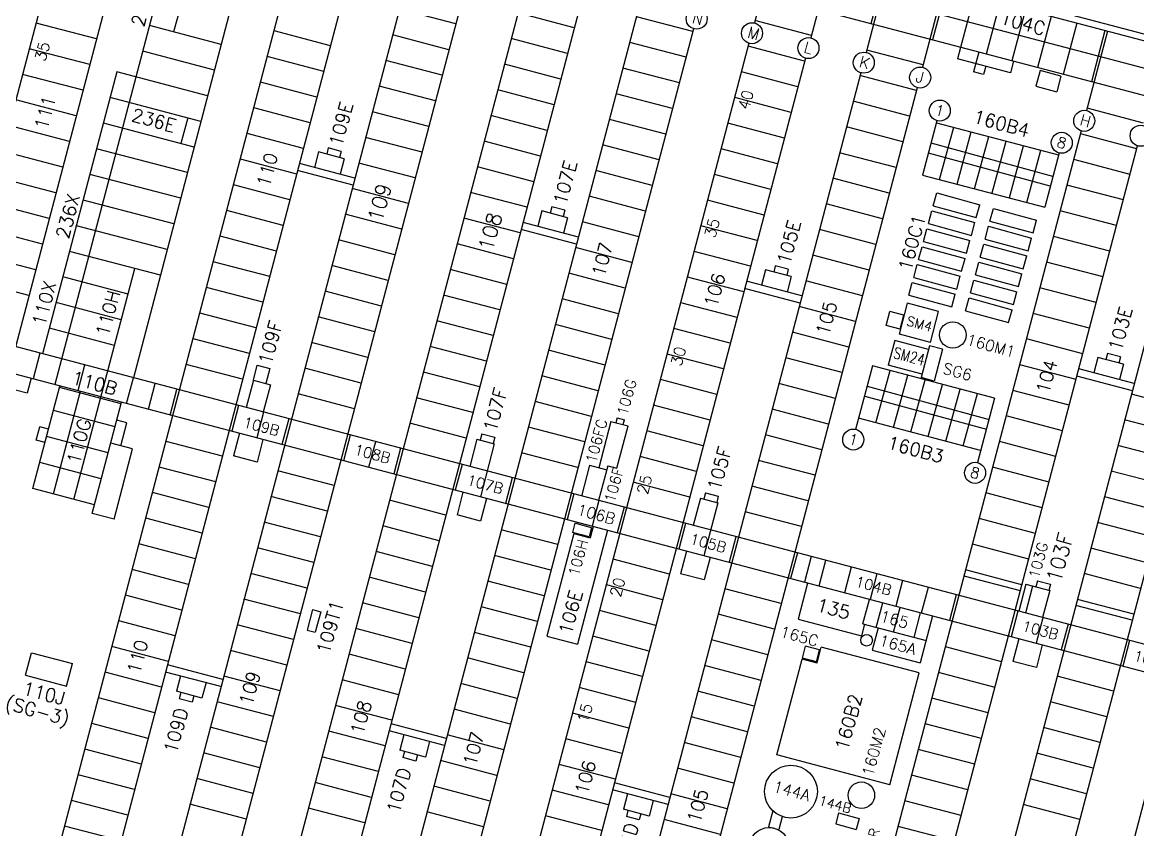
# Model space of a CAD drawing. Extents: x -16413 to 78405, y -232 to 83089.
# Drawn here: x 20816 to 33437, y 27787 to 36918 of the extents above; entities that cross this region are included whole.
import ezdxf
from ezdxf.enums import TextEntityAlignment as Align

# ---------------------------------------------------------------- set-up
doc = ezdxf.new("R2010")
doc.units = 0
doc.header["$LTSCALE"] = 350
doc.header["$MEASUREMENT"] = 0
doc.linetypes.add('CV45', pattern=[1, 1])
doc.layers.add('BACKGROUND', color=7, linetype='CONTINUOUS')
doc.layers.add('FENCE', color=7, linetype='CONTINUOUS')
doc.styles.add('SIMPLEX', font='SIMPLEX')

msp = doc.modelspace()

# ---------------------------------------------------------------- linework, layer by layer
at = {"layer": 'BACKGROUND'}
for p, q in [((38851, 35301), (15661, 41412)), ((38775, 35011), (15585, 41122)), ((38698, 34721), (15851, 40741)), ((22789, 38913), (21184, 32821)), ((21438, 38684), (18372, 27047)), ((23601, 38699), (22073, 32897)), ((22123, 38503), (19056, 26867)), ((24618, 37846), (21551, 26209)), ((29336, 37808), (29100, 36912)), ((25244, 37681), (22178, 26044)), ((29974, 37640), (29738, 36744)), ((25882, 37513), (22816, 25876)), ((22686, 37387), (22528, 36810)), ((30601, 37475), (30364, 36578)), ((30572, 37483), (30419, 36903)), ((26509, 37347), (23443, 25711)), ((31239, 37307), (31003, 36410)), ((31268, 37299), (31115, 36719)), ((27147, 37179), (24081, 25543)), ((31587, 37215), (31434, 36635)), ((31877, 37139), (31724, 36559)), ((27774, 37014), (24707, 25377)), ((25721, 36900), (25083, 37068)), ((27062, 36856), (26424, 37025)), ((32167, 37062), (32014, 36482)), ((32457, 36986), (32304, 36406)), ((21655, 36730), (20971, 36910)), ((23066, 36668), (22254, 36882)), ((28403, 36813), (27765, 36981)), ((29745, 36770), (29106, 36938)), ((32747, 36909), (32594, 36329)), ((24303, 36653), (23665, 36821)), ((25644, 36609), (25006, 36778)), ((28412, 36846), (25346, 25209)), ((26986, 36566), (26347, 36734)), ((33095, 36818), (32859, 35921)), ((33066, 36825), (32914, 36245)), ((21579, 36440), (20894, 36620)), ((29039, 36681), (25972, 25044)), ((28327, 36523), (27689, 36691)), ((29668, 36480), (29030, 36648)), ((31009, 36437), (30371, 36605)), ((31434, 36635), (31400, 36505)), ((22990, 36378), (22178, 36592)), ((24227, 36363), (23588, 36531)), ((25568, 36319), (24930, 36488)), ((29677, 36513), (26610, 24876)), ((31997, 36348), (31400, 36505)), ((31638, 36581), (31579, 36359)), ((32031, 36478), (31997, 36348)), ((21886, 36359), (21046, 33168)), ((22913, 36088), (21886, 36359)), ((26909, 36276), (26271, 36444)), ((28251, 36233), (27612, 36401)), ((29592, 36190), (28954, 36358)), ((31694, 36329), (31579, 36359)), ((31718, 36422), (31694, 36329)), ((32333, 36373), (32286, 36196)), ((32568, 36311), (32333, 36373)), ((21503, 36150), (20818, 36330)), ((24150, 36072), (23512, 36241)), ((30303, 36348), (27237, 24711)), ((30933, 36147), (30295, 36315)), ((32568, 36311), (32521, 36134)), ((25492, 36029), (24853, 36197)), ((26833, 35986), (26195, 36154)), ((28174, 35943), (27536, 36111)), ((30942, 36179), (27875, 24543)), ((32286, 36196), (32521, 36134)), ((21426, 35860), (20741, 36040)), ((22837, 35798), (21810, 36069)), ((29515, 35900), (28877, 36068)), ((30857, 35856), (30218, 36025)), ((24074, 35782), (23436, 35951)), ((25415, 35739), (24777, 35907)), ((26756, 35696), (26118, 35864)), ((33504, 35779), (32866, 35947)), ((21350, 35570), (20665, 35750)), ((22761, 35508), (21734, 35779)), ((22689, 35838), (22610, 35548)), ((28098, 35653), (27459, 35821)), ((29439, 35610), (28801, 35778)), ((30780, 35566), (30142, 35735)), ((31166, 35805), (31004, 35191)), ((31160, 35783), (32541, 35419)), ((31196, 35140), (31357, 35731)), ((23997, 35492), (23359, 35660)), ((25339, 35449), (24700, 35617)), ((32798, 35690), (29732, 24053)), ((31393, 35088), (31554, 35679)), ((31591, 35036), (31752, 35627)), ((33428, 35489), (32790, 35657)), ((22684, 35218), (21657, 35488)), ((24278, 35497), (24260, 35427)), ((24425, 35458), (24278, 35497)), ((26680, 35406), (26042, 35574)), ((28021, 35363), (27383, 35531)), ((29362, 35319), (28724, 35488)), ((31098, 35555), (32475, 35180)), ((31789, 34989), (31949, 35575)), ((31986, 34936), (32146, 35523)), ((32182, 34880), (32343, 35471)), ((21273, 35279), (20589, 35460)), ((23921, 35202), (23283, 35370)), ((24167, 35452), (24121, 35278)), ((24457, 35375), (24167, 35452)), ((24425, 35458), (24406, 35389)), ((24457, 35375), (24411, 35201)), ((30704, 35276), (30065, 35444)), ((34063, 35357), (30997, 23720)), ((31067, 35443), (32445, 35068)), ((32547, 35441), (32385, 34827)), ((33351, 35199), (32713, 35367)), ((24558, 35076), (23931, 35241)), ((24579, 35157), (23953, 35322)), ((25262, 35159), (24624, 35327)), ((26603, 35116), (25965, 35284)), ((27945, 35073), (27307, 35241)), ((21197, 34989), (20512, 35170)), ((22608, 34928), (21581, 35198)), ((29286, 35029), (28648, 35198)), ((30627, 34986), (29989, 35154)), ((31004, 35191), (32385, 34827)), ((34701, 35189), (31635, 23552)), ((23844, 34912), (23206, 35080)), ((25186, 34869), (24548, 35037)), ((26527, 34826), (25889, 34994)), ((31124, 34844), (31163, 34989)), ((31163, 34989), (31650, 34856)), ((35328, 35023), (32262, 23387)), ((33275, 34909), (32637, 35077)), ((21120, 34699), (20436, 34880)), ((22531, 34638), (21504, 34908)), ((27868, 34782), (27230, 34951)), ((29210, 34739), (28571, 34907)), ((30551, 34696), (29913, 34864)), ((31124, 34844), (31610, 34712)), ((31610, 34712), (31650, 34856)), ((23768, 34622), (23130, 34790)), ((25109, 34579), (24471, 34747)), ((26696, 34785), (26650, 34611)), ((26986, 34709), (26696, 34785)), ((26807, 34830), (26789, 34761)), ((26954, 34792), (26807, 34830)), ((26954, 34792), (26936, 34722)), ((31069, 34642), (31108, 34786)), ((31108, 34786), (31594, 34654)), ((31766, 34669), (31806, 34814)), ((31806, 34814), (32292, 34681)), ((33199, 34619), (32560, 34787)), ((21044, 34409), (20359, 34590)), ((22455, 34348), (21428, 34618)), ((26451, 34536), (25812, 34704)), ((27109, 34490), (26482, 34655)), ((26986, 34709), (26941, 34535)), ((27792, 34492), (27154, 34661)), ((29133, 34449), (28495, 34617)), ((31013, 34439), (31053, 34584)), ((31053, 34584), (31539, 34451)), ((31069, 34642), (31555, 34509)), ((31555, 34509), (31594, 34654)), ((31711, 34467), (31751, 34611)), ((31751, 34611), (32237, 34479)), ((31766, 34669), (32253, 34537)), ((32253, 34537), (32292, 34681)), ((23692, 34332), (23053, 34500)), ((27087, 34409), (26461, 34574)), ((30474, 34406), (29836, 34574)), ((31711, 34467), (32197, 34334)), ((32197, 34334), (32237, 34479)), ((33122, 34329), (32484, 34497)), ((25033, 34289), (24395, 34457)), ((26374, 34245), (25736, 34414)), ((27715, 34202), (27077, 34370)), ((30958, 34236), (30998, 34381)), ((30998, 34381), (31484, 34249)), ((31013, 34439), (31500, 34307)), ((31500, 34307), (31539, 34451)), ((31656, 34264), (31695, 34409)), ((31695, 34409), (32182, 34276)), ((20967, 34119), (20283, 34299)), ((22378, 34057), (21351, 34328)), ((23615, 34042), (22977, 34210)), ((29057, 34159), (28418, 34327)), ((30398, 34116), (29760, 34284)), ((30958, 34236), (31444, 34104)), ((31444, 34104), (31484, 34249)), ((31601, 34061), (31640, 34206)), ((31640, 34206), (32126, 34073)), ((31656, 34264), (32142, 34131)), ((32142, 34131), (32182, 34276)), ((33046, 34039), (32407, 34207)), ((21400, 31523), (22088, 34134)), ((24956, 33999), (24318, 34167)), ((26298, 33955), (25659, 34124)), ((27639, 33912), (27001, 34080)), ((29226, 34119), (29180, 33945)), ((29516, 34042), (29226, 34119)), ((29337, 34164), (29319, 34094)), ((29484, 34125), (29337, 34164)), ((29484, 34125), (29466, 34055)), ((30903, 34034), (30942, 34179)), ((30942, 34179), (31429, 34046)), ((20891, 33829), (20206, 34009)), ((22012, 33844), (21275, 34038)), ((28980, 33869), (28342, 34037)), ((29638, 33824), (29012, 33989)), ((29516, 34042), (29470, 33868)), ((30322, 33826), (29683, 33994)), ((30848, 33831), (30887, 33976)), ((30887, 33976), (31373, 33843)), ((30903, 34034), (31389, 33901)), ((31389, 33901), (31429, 34046)), ((31545, 33859), (31585, 34003)), ((31585, 34003), (32071, 33871)), ((31601, 34061), (32087, 33929)), ((32087, 33929), (32126, 34073)), ((23539, 33752), (22900, 33920)), ((24880, 33708), (24242, 33877)), ((26221, 33665), (25583, 33833)), ((29617, 33743), (28990, 33908)), ((30848, 33831), (31334, 33699)), ((31334, 33699), (31373, 33843)), ((31545, 33859), (32032, 33726)), ((32032, 33726), (32071, 33871)), ((32969, 33749), (32331, 33917)), ((38098, 28674), (18742, 33775)), ((21935, 33554), (21198, 33748)), ((27563, 33622), (26924, 33790)), ((28904, 33579), (28266, 33747)), ((30245, 33536), (29607, 33704)), ((30742, 33391), (30834, 33741)), ((31184, 33649), (30834, 33741)), ((31490, 33656), (31530, 33801)), ((31530, 33801), (32016, 33668)), ((23462, 33462), (22824, 33630)), ((24804, 33418), (24165, 33587)), ((30590, 33490), (30632, 33649)), ((30791, 33607), (30632, 33649)), ((30749, 33448), (30791, 33607)), ((31092, 33299), (31184, 33649)), ((31490, 33656), (31976, 33524)), ((31976, 33524), (32016, 33668)), ((32893, 33458), (32255, 33627)), ((38021, 28384), (18666, 33484)), ((21859, 33264), (21122, 33458)), ((26145, 33375), (25507, 33543)), ((27486, 33332), (26848, 33500)), ((28827, 33289), (28189, 33457)), ((30749, 33448), (30590, 33490)), ((23386, 33171), (22748, 33340)), ((30169, 33246), (29530, 33414)), ((31092, 33299), (30742, 33391)), ((32816, 33168), (32178, 33337)), ((24727, 33128), (24089, 33296)), ((26068, 33085), (25430, 33253)), ((27410, 33042), (26771, 33210)), ((30688, 33320), (30615, 33041)), ((31071, 33219), (30688, 33320)), ((31082, 33259), (30987, 32900)), ((31229, 33221), (31082, 33259)), ((31229, 33221), (31134, 32861)), ((21014, 33176), (20937, 32886)), ((28751, 32999), (28113, 33167)), ((30092, 32956), (29454, 33124)), ((32986, 33128), (32940, 32954)), ((33276, 33051), (32986, 33128)), ((33097, 33173), (33078, 33103)), ((33244, 33134), (33097, 33173)), ((33244, 33134), (33225, 33065)), ((21521, 33042), (21445, 32752)), ((23309, 32881), (22671, 33050)), ((23431, 32870), (23475, 33040)), ((23475, 33040), (23617, 33003)), ((23617, 33003), (23572, 32833)), ((24651, 32838), (24012, 33006)), ((25992, 32795), (25354, 32963)), ((30435, 33033), (30246, 32315)), ((31816, 32669), (30435, 33033)), ((30476, 32389), (30637, 32979)), ((30998, 32940), (30615, 33041)), ((32740, 32878), (32102, 33046)), ((33398, 32833), (32771, 32998)), ((33276, 33051), (33230, 32877)), ((20915, 32892), (20871, 32724)), ((21996, 32607), (22073, 32897)), ((22243, 32542), (22319, 32832)), ((23431, 32870), (23349, 32561)), ((23431, 32870), (23624, 32819)), ((23624, 32819), (23542, 32510)), ((27333, 32752), (26695, 32920)), ((28674, 32709), (28036, 32877)), ((30016, 32665), (29378, 32834)), ((30674, 32337), (30835, 32927)), ((30871, 32285), (31032, 32875)), ((31134, 32861), (30987, 32900)), ((31068, 32233), (31229, 32823)), ((33377, 32752), (32750, 32917)), ((20871, 32724), (20737, 32759)), ((20936, 31645), (21242, 32805)), ((21168, 31584), (21474, 32745)), ((21933, 32605), (21237, 32788)), ((22489, 32477), (22566, 32767)), ((24574, 32548), (23936, 32716)), ((30348, 32692), (31725, 32316)), ((30378, 32804), (31756, 32428)), ((31266, 32181), (31427, 32771)), ((31463, 32129), (31624, 32719)), ((32663, 32588), (32025, 32756)), ((34005, 32545), (33366, 32713)), ((21606, 31363), (21938, 32622)), ((23262, 32584), (23186, 32294)), ((25915, 32505), (25277, 32673)), ((27257, 32462), (26619, 32630)), ((28598, 32419), (27960, 32587)), ((31816, 32669), (31624, 31939)), ((21865, 32345), (21169, 32528)), ((23546, 32509), (23470, 32219)), ((27546, 32444), (27532, 32390)), ((27546, 32444), (27631, 32423)), ((29939, 32375), (29301, 32544)), ((31660, 32077), (30279, 32441)), ((32587, 32298), (31949, 32466)), ((20972, 32191), (21013, 32345)), ((21113, 32318), (21013, 32345)), ((22000, 32388), (21884, 32419)), ((21932, 32127), (22000, 32388)), ((23831, 32434), (23754, 32144)), ((25839, 32215), (25201, 32383)), ((27180, 32172), (26542, 32340)), ((27477, 32404), (27340, 31881)), ((27477, 32404), (27671, 32356)), ((27545, 31876), (27671, 32356)), ((27617, 32369), (27631, 32423)), ((33928, 32255), (33290, 32423)), ((21073, 32165), (20972, 32191)), ((21787, 32051), (21091, 32234)), ((23273, 32271), (23205, 32015)), ((23539, 32200), (23472, 31945)), ((24527, 32250), (24450, 31960)), ((25960, 32204), (25879, 31894)), ((25960, 32204), (26157, 32152)), ((26015, 32264), (25997, 32194)), ((26015, 32264), (26162, 32225)), ((26162, 32225), (26144, 32155)), ((28522, 32128), (27883, 32297)), ((29863, 32085), (29225, 32253)), ((22063, 32093), (21816, 32158)), ((21854, 31298), (22063, 32093)), ((23080, 32011), (22442, 32179)), ((24811, 32175), (24735, 31885)), ((25095, 32101), (25019, 31810)), ((26157, 32152), (25999, 31552)), ((32511, 32008), (31872, 32176)), ((33852, 31965), (33214, 32133)), ((21710, 31757), (21014, 31940)), ((23472, 31945), (23205, 32015)), ((27104, 31882), (26466, 32050)), ((28445, 31838), (27807, 32007)), ((29786, 31795), (29148, 31963)), ((23004, 31721), (22365, 31889)), ((24345, 31678), (23707, 31846)), ((25792, 31917), (25715, 31627)), ((27235, 31909), (27143, 31561)), ((27235, 31909), (27429, 31858)), ((27441, 31903), (27337, 31510)), ((27441, 31903), (27545, 31876)), ((32434, 31718), (31796, 31886)), ((33775, 31675), (33137, 31843)), ((26360, 31767), (26284, 31477)), ((28369, 31548), (27730, 31716)), ((21632, 31462), (20936, 31645)), ((22927, 31431), (22289, 31599)), ((24268, 31388), (23630, 31556)), ((25802, 31604), (25735, 31349)), ((27056, 31584), (26980, 31294)), ((28545, 31597), (28527, 31527)), ((28545, 31597), (28692, 31558)), ((28692, 31558), (28674, 31489)), ((29710, 31505), (29072, 31673)), ((32358, 31428), (31719, 31596)), ((25610, 31345), (24971, 31513)), ((26069, 31534), (26002, 31278)), ((27341, 31509), (27264, 31219)), ((27625, 31434), (27549, 31144)), ((28490, 31537), (28408, 31228)), ((28490, 31537), (28687, 31485)), ((28687, 31485), (28529, 30886)), ((33699, 31385), (33061, 31553)), ((21854, 31298), (21606, 31363)), ((22851, 31141), (22213, 31309)), ((26002, 31278), (25735, 31349)), ((29633, 31215), (28995, 31383)), ((32281, 31138), (31643, 31306)), ((24192, 31098), (23554, 31266)), ((25533, 31054), (24895, 31223)), ((26875, 31011), (26236, 31179)), ((27069, 31254), (27040, 31149)), ((27257, 31202), (27069, 31254)), ((27257, 31202), (27229, 31098)), ((27276, 31216), (27242, 31088)), ((28321, 31250), (28245, 30960)), ((33622, 31095), (32984, 31263)), ((27057, 31137), (26751, 29977)), ((27229, 31098), (27040, 31149)), ((27057, 31137), (27242, 31088)), ((27438, 31173), (27099, 29885)), ((28890, 31101), (28813, 30811)), ((22774, 30851), (22136, 31019)), ((24116, 30808), (23477, 30976)), ((25457, 30764), (24819, 30933)), ((28332, 30937), (28265, 30682)), ((32205, 30848), (31567, 31016)), ((33546, 30804), (32908, 30973)), ((26798, 30721), (26160, 30889)), ((28139, 30678), (27501, 30846)), ((28599, 30867), (28531, 30612)), ((29586, 30917), (29510, 30627)), ((29743, 30876), (29666, 30586)), ((29905, 30833), (29829, 30543)), ((22698, 30561), (22060, 30729)), ((24039, 30517), (23401, 30686)), ((28531, 30612), (28265, 30682)), ((30195, 30757), (30119, 30467)), ((30485, 30680), (30409, 30390)), ((32128, 30558), (31490, 30726)), ((33470, 30514), (32831, 30683)), ((25380, 30474), (24742, 30642)), ((26722, 30431), (26083, 30599)), ((28063, 30388), (27425, 30556)), ((29701, 30577), (29594, 30169)), ((30775, 30604), (30699, 30314)), ((32110, 30488), (31472, 30656)), ((32171, 30563), (32091, 30257)), ((32171, 30563), (32442, 30491)), ((32303, 30603), (32284, 30533)), ((32303, 30603), (32450, 30564)), ((32450, 30564), (32431, 30494)), ((22621, 30271), (21983, 30439)), ((29404, 30345), (28766, 30513)), ((31066, 30527), (30989, 30237)), ((31385, 30443), (31308, 30153)), ((32248, 30542), (32168, 30237)), ((32442, 30491), (32361, 30186)), ((23963, 30227), (23324, 30396)), ((25304, 30184), (24666, 30352)), ((26645, 30141), (26007, 30309)), ((30328, 30115), (30401, 30392)), ((30479, 30075), (30552, 30352)), ((30676, 30023), (30749, 30300)), ((33375, 30155), (32737, 30323)), ((33393, 30224), (32755, 30392)), ((24100, 30277), (24038, 30045)), ((24100, 30277), (24193, 30252)), ((24193, 30252), (24130, 30020)), ((27986, 30098), (27348, 30266)), ((29328, 30055), (28689, 30223)), ((29594, 30169), (30311, 29980)), ((30908, 29962), (30981, 30239)), ((31116, 30204), (30976, 29674)), ((32081, 30260), (32004, 29970)), ((32365, 30185), (32289, 29895)), ((22545, 29980), (21907, 30149)), ((23886, 29937), (23248, 30105)), ((24038, 30045), (24130, 30020)), ((25227, 29894), (24589, 30062)), ((30346, 30110), (30311, 29980)), ((30328, 30115), (31043, 29926)), ((30499, 30070), (30433, 29817)), ((32649, 30110), (32573, 29820)), ((26569, 29851), (25931, 30019)), ((26751, 29977), (27099, 29885)), ((27910, 29808), (27272, 29976)), ((29251, 29764), (28613, 29933)), ((32092, 29947), (32024, 29691)), ((33346, 29926), (33269, 29636)), ((20851, 29533), (20918, 29789)), ((20918, 29789), (21383, 29666)), ((22469, 29690), (21830, 29859)), ((23810, 29647), (23172, 29815)), ((29644, 29728), (29679, 29862)), ((29836, 29820), (29679, 29862)), ((29801, 29687), (29836, 29820)), ((29809, 29672), (29857, 29853)), ((30966, 29561), (29857, 29853)), ((30433, 29817), (30976, 29674)), ((31899, 29687), (31261, 29855)), ((32358, 29876), (32291, 29621)), ((21315, 29411), (21383, 29666)), ((25151, 29604), (24513, 29772)), ((26492, 29561), (25854, 29729)), ((27834, 29518), (27195, 29686)), ((29355, 28632), (29641, 29717)), ((29809, 29672), (29641, 29717)), ((29801, 29687), (29644, 29728)), ((32291, 29621), (32024, 29691)), ((22392, 29400), (21754, 29568)), ((23064, 29405), (22437, 29570)), ((23085, 29487), (22458, 29652)), ((29175, 29474), (28537, 29643)), ((30632, 28295), (30966, 29561)), ((31823, 29397), (31184, 29565)), ((20851, 29533), (21315, 29411)), ((22605, 29526), (22559, 29352)), ((22895, 29450), (22849, 29276)), ((23733, 29357), (23095, 29525)), ((25075, 29314), (24436, 29482)), ((26416, 29271), (25778, 29439)), ((33164, 29354), (32526, 29522)), ((22849, 29276), (22559, 29352)), ((22610, 29339), (22591, 29269)), ((22757, 29300), (22738, 29230)), ((27757, 29227), (27119, 29396)), ((29098, 29184), (28460, 29352)), ((22316, 29110), (21677, 29278)), ((22738, 29230), (22591, 29269)), ((23657, 29067), (23019, 29235)), ((24998, 29024), (24360, 29192)), ((31746, 29107), (31108, 29275)), ((33087, 29064), (32449, 29232)), ((26339, 28981), (25701, 29149)), ((27681, 28937), (27042, 29106)), ((29022, 28894), (28384, 29062)), ((22239, 28820), (21601, 28988)), ((23580, 28777), (22942, 28945)), ((25593, 28739), (24967, 28904)), ((25615, 28820), (24988, 28985)), ((31670, 28817), (31031, 28985)), ((33011, 28774), (32373, 28942)), ((24922, 28734), (24284, 28902)), ((25135, 28860), (25089, 28685)), ((25425, 28783), (25379, 28609)), ((26263, 28690), (25625, 28859)), ((27604, 28647), (26966, 28815)), ((22163, 28530), (21525, 28698)), ((23504, 28487), (22866, 28655)), ((25379, 28609), (25089, 28685)), ((25139, 28672), (25121, 28603)), ((28946, 28604), (28307, 28772)), ((31593, 28527), (30955, 28695)), ((32935, 28484), (32296, 28652)), ((24845, 28444), (24207, 28612)), ((25268, 28564), (25121, 28603)), ((25286, 28633), (25268, 28564)), ((26187, 28400), (25548, 28569)), ((27528, 28357), (26890, 28525)), ((30632, 28295), (29355, 28632)), ((22086, 28240), (21448, 28408)), ((28869, 28314), (28231, 28482)), ((31517, 28237), (30879, 28405)), ((23428, 28197), (22789, 28365)), ((24769, 28153), (24131, 28322)), ((24769, 28153), (24131, 28322)), ((26110, 28110), (25472, 28278)), ((28144, 28153), (27518, 28318)), ((32858, 28194), (32220, 28362)), ((27451, 28067), (26813, 28235)), ((28123, 28072), (27496, 28237)), ((27664, 28193), (27619, 28019)), ((28793, 28024), (28154, 28192)), ((22010, 27950), (21372, 28118)), ((23351, 27907), (22713, 28075)), ((24692, 27863), (24054, 28032)), ((27955, 28116), (27909, 27942)), ((31440, 27947), (30802, 28115)), ((32782, 27903), (32143, 28072)), ((26034, 27820), (25395, 27988)), ((27375, 27777), (26737, 27945)), ((27909, 27942), (27619, 28019)), ((27669, 28006), (27651, 27936)), ((27798, 27897), (27651, 27936)), ((27816, 27967), (27798, 27897)), ((28716, 27734), (28078, 27902)), ((29308, 27999), (29261, 27821)), ((29415, 27934), (29377, 27790)), ((30053, 27976), (30020, 27854)), ((30053, 27976), (30285, 27913)), ((30285, 27913), (30252, 27791)), ((21933, 27660), (21295, 27828)), ((29261, 27821), (29377, 27790)), ((30020, 27854), (30252, 27791)), ((31364, 27657), (30726, 27825))]:
    msp.add_line(p, q, dxfattribs=at)
at = {"layer": 'BACKGROUND', "linetype": 'CV45'}
for p, q in [((20913, 26377), (23979, 38014)), ((30370, 23885), (33437, 35522))]:
    msp.add_line(p, q, dxfattribs=at)
at = {"layer": 'BACKGROUND'}
for centre, radius in [((28447, 36960), 119), ((29073, 36795), 119), ((29712, 36627), 119), ((30338, 36462), 119), ((30976, 36294), 119), ((31198, 35920), 119), ((32833, 35804), 119), ((33471, 35636), 119), ((32578, 35556), 119), ((31346, 33382), 150), ((30219, 32199), 119), ((31597, 31823), 119), ((30370, 29930), 66), ((29514, 28218), 299), ((30311, 28177), 150), ((29267, 27589), 223)]:
    msp.add_circle(centre, radius, dxfattribs=at)
at = {"layer": 'FENCE', "ltscale": 0.125}
msp.add_line((31292, 37373), (34429, 36543), dxfattribs=at)

# ---------------------------------------------------------------- texts
at = {"layer": 'BACKGROUND', "style": 'SIMPLEX'}
for s, height, rotation, p in [('236CR', 150, 74.75, (22276, 37174)), ('104C', 150, 344.75, (32118, 36837)), ('111', 150, 74.75, (21147, 35880)), ('109E', 150, 74.75, (24496, 35749)), ('236E', 150, 344.75, (22284, 35738)), ('160B4', 150, 344.75, (31875, 35701)), ('110', 150, 74.75, (23660, 35230)), ('107E', 150, 74.75, (27033, 35088)), ('236X', 150, 74.75, (21405, 34706)), ('109', 168.8, 74.75, (24941, 34859)), ('108', 168.8, 74.75, (26192, 34529)), ('105E', 150, 74.75, (29564, 34413)), ('160C1', 150, 74.75, (30956, 34408)), ('107', 150, 74.75, (27452, 34216)), ('110X', 150, 74.75, (21138, 33721)), ('106', 150, 74.75, (28725, 33870)), ('110H', 150, 74.75, (21857, 33610)), ('105', 150, 74.75, (29989, 33552)), ('103E', 150, 74.75, (33316, 33434)), ('160M1', 126.6, 344.75, (31760, 33200)), ('104', 150, 74.75, (32480, 32893)), ('110B', 150, 344.75, (21612, 32766)), ('107F', 150, 74.75, (26241, 32518)), ('109B', 119.8, 345.1981, (23505, 32290)), ('110G', 150, 74.75, (21531, 32160)), ('160B3', 150, 344.75, (30903, 32015)), ('108B', 119.8, 345.1981, (24761, 31980)), ('105F', 150, 74.75, (28777, 31852)), ('107B', 119.8, 345.1981, (26038, 31636)), ('106B', 127, 344.75, (27293, 31294)), ('106H', 120, 74.75, (27164, 30847)), ('105B', 119.8, 345.1981, (28562, 30970)), ('103F', 168, 74.75, (32637, 30843)), ('103G', 119.8, 74.75, (32371, 30818)), ('104B', 119.8, 345.1981, (30432, 30488)), ('109T1', 150, 74.4393, (24370, 30060)), ('135', 150, 344.75, (29974, 30213)), ('103B', 119.8, 345.1981, (32320, 29985)), ('110', 150, 74.75, (22193, 29723)), ('102B', 119.8, 345.1981, (33581, 29649)), ('109', 150, 74.75, (23463, 29368)), ('160B2', 150, 74.75, (30239, 28985)), ('108', 150, 74.75, (24721, 29037)), ('109D', 150, 74.75, (22627, 28890)), ('107', 150, 74.75, (25996, 28682)), ('106', 150, 74.75, (27262, 28358)), ('107D', 150, 74.75, (25149, 28213)), ('105', 150, 74.75, (28532, 28037)), ('105D', 150, 74.75, (27724, 27588))]:
    msp.add_text(s, height=height, rotation=rotation, dxfattribs=at).set_placement(p, align=Align.CENTER)
for s, height, rotation, p in [('N', 127, 344.75, (28385, 36916)), ('M', 127, 344.75, (29012, 36750)), ('35', 127, 74.75, (21075, 36467)), ('L', 127, 344.75, (29650, 36582)), ('K', 127, 344.75, (30277, 36417)), ('J', 127, 344.75, (30915, 36249)), ('40', 127, 74.75, (29036, 35920)), ('H', 127, 344.75, (32772, 35760)), ('35', 127, 74.75, (28654, 34470)), ('SM4', 108, 344.75, (30812, 33495)), ('109F', 150, 74.75, (23631, 33036)), ('30', 127, 74.75, (28272, 33019)), ('SG6', 126.6, 344.75, (31222, 32949)), ('106G', 120, 74.75, (27658, 32461)), ('106FC', 120, 74.75, (27305, 31922)), ('106F', 120, 74.75, (27517, 31476)), ('25', 127, 74.75, (27889, 31569)), ('20', 127, 74.75, (27584, 30408)), ('106E', 150, 74.75, (27027, 29983)), ('165', 126.6, 344.75, (30510, 30147)), ('165C', 126.6, 344.75, (29380, 29972)), ('165A', 126.6, 344.75, (30501, 29873)), ('110J', 150, 344.75, (20805, 29321)), ('(SG-3)', 150, 344.75, (20610, 29156)), ('15', 127, 74.75, (27215, 28985)), ('160M2', 126.6, 74.75, (30439, 28380)), ('144A', 126.6, 344.75, (29302, 28221)), ('144B', 108, 344.75, (29818, 28070)), ('160B2CR', 114, 74.75, (30338, 27112))]:
    msp.add_text(s, height=height, rotation=rotation, dxfattribs=at).set_placement(p)
for s, p in [('1', (31198, 35920)), ('8', (32578, 35556)), ('1', (30219, 32199)), ('8', (31597, 31823))]:
    msp.add_text(s, height=120, rotation=345, dxfattribs=at).set_placement(p, align=Align.MIDDLE)
at = {"layer": 'BACKGROUND', "style": 'SIMPLEX', "width": 0.761538}
msp.add_text('SM24', height=126, rotation=345.7043, dxfattribs=at).set_placement((30663, 33124), (31012, 33035), align=Align.FIT)

doc.saveas('drawing.dxf')
